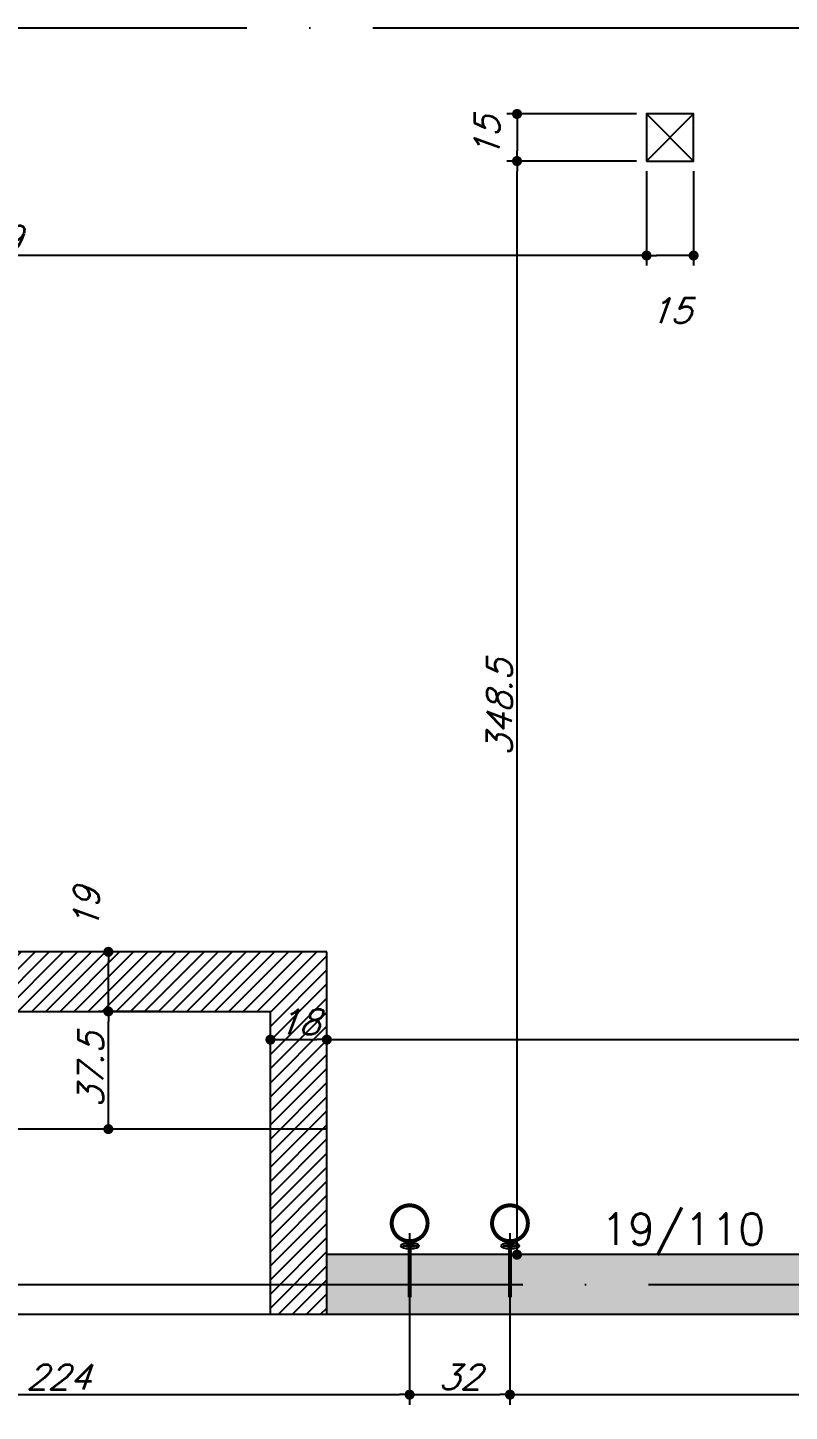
# Model space of a CAD drawing. Header units: millimetres. Extents: x -2368 to 4502, y -2283 to 2217.
# Drawn here: x 1735.6 to 1978.5, y -925.4 to -484.5 of the extents above; entities that cross this region are included whole.
import ezdxf
from ezdxf.enums import TextEntityAlignment as Align

# ---------------------------------------------------------------- set-up
doc = ezdxf.new("R2010")
doc.units = ezdxf.units.MM
doc.header["$LTSCALE"] = 50
doc.linetypes.add('EIXO', pattern=[6.800000000000001, 6, -0.4, 0, -0.4])
for name, color, linetype in [('F-AUX-RED', 1, 'Continuous'), ('F-COTAS', 106, 'Continuous'), ('F-COTAS ANCORAGEM', 106, 'Continuous'), ('F-COTAS-FUROS', 50, 'Continuous'), ('F-DESNIVEL-1', 254, 'Continuous'), ('F-EIXO', 12, 'EIXO'), ('F-GANCHOS', 4, 'Continuous'), ('F-TEXTO', 6, 'Continuous'), ('F-VIGAS', 3, 'Continuous'), ('F-VIGAS-DIM', 2, 'Continuous'), ('F-VÃO', 1, 'Continuous')]:
    doc.layers.add(name, color=color, linetype=linetype)
doc.styles.add('CP-TEXT-INCL', font='romans.shx', dxfattribs={"oblique": 20})
doc.styles.add('MCP', font='romans.shx')
doc.styles.add('ROMANS', font='romans.shx')
doc.dimstyles.new('CP-COTAS-50', dxfattribs={"dimscale": 0.64, "dimtxt": 12.5, "dimasz": 5, "dimexe": 5, "dimexo": 5, "dimgap": 2.5, "dimtad": 1, "dimdec": 1, "dimdsep": 46, "dimtxsty": 'CP-TEXT-INCL', "dimblk1": 'DOT', "dimblk2": 'DOT', "dimsah": 1, "dimcen": 9, "dimclrd": 256, "dimclre": 256, "dimclrt": 256, "dimadec": 0, "dimazin": 0, "dimtfac": 1, "dimtdec": 1, "dimtmove": 2, "dimatfit": 3, "dimldrblk": 'DOT', "dimfxl": 5, "dimtolj": 1, "dimarcsym": 0})

# ---------------------------------------------------------------- blocks, each defined once
blk = doc.blocks.new('*U14')
at = {"layer": 'F-EIXO'}
blk.add_line((-2.7418032e-09, 0), (4945.496191245809, -3.42e-13), dxfattribs=at)
at = {"layer": 'F-TEXTO', "style": 'ROMANS'}
blk.add_attdef('EIXO', text='', height=17.5, dxfattribs=at).set_placement((-28.20719999999999, 0), align=Align.MIDDLE_CENTER)
blk = doc.blocks.new('*U17')
at = {"layer": 'F-EIXO'}
blk.add_line((-2.7418032e-09, 0), (4857.54219124581, -3.359e-13), dxfattribs=at)
at = {"layer": 'F-TEXTO', "style": 'ROMANS'}
blk.add_attdef('EIXO', text='', height=17.5, dxfattribs=at).set_placement((-28.20719999999999, 0), align=Align.MIDDLE_CENTER)
blk = doc.blocks.new('_DOT')
at = {"color": 0, "linetype": 'ByBlock'}
blk.add_line((-0.5, 0), (-1, 0), dxfattribs=at)
at = {"color": 0, "linetype": 'ByBlock', "const_width": 0.5}
blk.add_lwpolyline([(-0.25, 0, 1), (0.25, 0, 1)], format="xyb", close=True, dxfattribs=at)
blk = doc.blocks.new('*D159')
at = {"layer": 'DEFPOINTS', "color": 0, "transparency": 16777216}
for p in [(2236.000000000004, -806.9831958567047), (1831, -814.8392285146365), (2236.000000000004, -814.8392285146364)]:
    blk.add_point(p, dxfattribs=at)
at = {"layer": 'F-COTAS', "lineweight": -2, "transparency": 16777216}
for p, q in [((1831, -811.6392285146364), (1831, -803.7831958567047)), ((2236.000000000004, -811.6392285146363), (2236.000000000004, -803.7831958567047)), ((1834.2, -806.9831958567047), (2232.800000000004, -806.9831958567047))]:
    blk.add_line(p, q, dxfattribs=at)
at = {"layer": 'F-COTAS', "lineweight": -2, "transparency": 16777216, "xscale": 3.2, "yscale": 3.2, "zscale": 3.2, "rotation": 180}
blk.add_blockref('_DOT', (1831, -806.9831958567047), dxfattribs=at)
at = {"layer": 'F-COTAS', "lineweight": -2, "transparency": 16777216, "xscale": 3.2, "yscale": 3.2, "zscale": 3.2}
blk.add_blockref('_DOT', (2236.000000000004, -806.9831958567047), dxfattribs=at)
at = {"layer": 'F-COTAS', "transparency": 16777216, "insert": (2033.500000000002, -801.3831958567047), "char_height": 8, "attachment_point": 5, "style": 'CP-TEXT-INCL'}
blk.add_mtext('\\A1;405', dxfattribs=at)
blk = doc.blocks.new('*D160')
at = {"layer": 'DEFPOINTS', "color": 0, "transparency": 16777216}
for p in [(1831, -806.9831958567047), (1813, -829.0729821261884), (1831, -829.0729821261884)]:
    blk.add_point(p, dxfattribs=at)
at = {"layer": 'F-COTAS', "lineweight": -2, "transparency": 16777216}
for p, q in [((1813, -825.8729821261884), (1813, -803.7831958567047)), ((1831, -825.8729821261884), (1831, -803.7831958567047)), ((1816.2, -806.9831958567047), (1827.8, -806.9831958567047))]:
    blk.add_line(p, q, dxfattribs=at)
at = {"layer": 'F-COTAS', "lineweight": -2, "transparency": 16777216, "xscale": 3.2, "yscale": 3.2, "zscale": 3.2, "rotation": 180}
blk.add_blockref('_DOT', (1813, -806.9831958567047), dxfattribs=at)
at = {"layer": 'F-COTAS', "lineweight": -2, "transparency": 16777216, "xscale": 3.2, "yscale": 3.2, "zscale": 3.2}
blk.add_blockref('_DOT', (1831, -806.9831958567047), dxfattribs=at)
at = {"layer": 'F-COTAS', "transparency": 16777216, "insert": (1822, -801.3831958567047), "char_height": 8, "attachment_point": 5, "style": 'CP-TEXT-INCL'}
blk.add_mtext('\\A1;18', dxfattribs=at)
blk = doc.blocks.new('*D161')
at = {"layer": 'DEFPOINTS', "color": 0, "transparency": 16777216}
for p in [(1761.31363291893, -797.9999999999997), (1761.313632918932, -797.9999999999997), (1761.31363291893, -835.4999999999995)]:
    blk.add_point(p, dxfattribs=at)
at = {"layer": 'F-COTAS', "lineweight": -2, "transparency": 16777216}
blk.add_line((1761.313632918932, -832.2999999999995), (1761.313632918932, -801.1999999999997), dxfattribs=at)
at = {"layer": 'F-COTAS', "lineweight": -2, "transparency": 16777216, "xscale": 3.2, "yscale": 3.2, "zscale": 3.2}
for p, rotation in [((1761.313632918932, -797.9999999999997), 90), ((1761.313632918932, -835.4999999999995), 270)]:
    blk.add_blockref('_DOT', p, dxfattribs=dict(at, rotation=rotation))
at = {"layer": 'F-COTAS', "transparency": 16777216, "insert": (1755.713632918931, -816.7499999999999), "char_height": 8, "attachment_point": 5, "rotation": 90, "style": 'CP-TEXT-INCL'}
blk.add_mtext('\\A1;37.5', dxfattribs=at)
blk = doc.blocks.new('*D162')
at = {"layer": 'DEFPOINTS', "color": 0, "transparency": 16777216}
for p in [(1761.313632918935, -778.9999999999995), (1780.388155506285, -778.9999999999995), (1780.388155506285, -797.9999999999995)]:
    blk.add_point(p, dxfattribs=at)
at = {"layer": 'F-COTAS', "lineweight": -2, "transparency": 16777216}
for p, q in [((1777.188155506284, -778.9999999999995), (1758.113632918935, -778.9999999999995)), ((1761.313632918935, -794.7999999999995), (1761.313632918935, -782.1999999999996)), ((1777.188155506284, -797.9999999999995), (1758.113632918935, -797.9999999999995))]:
    blk.add_line(p, q, dxfattribs=at)
at = {"layer": 'F-COTAS', "lineweight": -2, "transparency": 16777216, "xscale": 3.2, "yscale": 3.2, "zscale": 3.2}
for p, rotation in [((1761.313632918935, -778.9999999999995), 90), ((1761.313632918935, -797.9999999999995), 270)]:
    blk.add_blockref('_DOT', p, dxfattribs=dict(at, rotation=rotation))
at = {"layer": 'F-COTAS', "transparency": 16777216, "insert": (1754.313632918932, -765.2847782472236), "char_height": 8, "attachment_point": 5, "rotation": 90, "style": 'CP-TEXT-INCL'}
blk.add_mtext('\\A1;19', dxfattribs=at)
blk = doc.blocks.new('*D224')
at = {"layer": 'DEFPOINTS', "color": 0, "transparency": 16777216}
for p in [(-1389, -579.0000000000036), (2295, -855.530174), (2295, -972.3186031874429)]:
    blk.add_point(p, dxfattribs=at)
at = {"layer": 'F-COTAS', "lineweight": -2, "transparency": 16777216}
for p, q in [((-1389, -582.2000000000037), (-1389, -975.518603187443)), ((2295, -858.730174), (2295, -975.518603187443)), ((-1385.8, -972.3186031874429), (2291.8, -972.3186031874429))]:
    blk.add_line(p, q, dxfattribs=at)
at = {"layer": 'F-COTAS', "lineweight": -2, "transparency": 16777216, "xscale": 3.2, "yscale": 3.2, "zscale": 3.2, "rotation": 180}
blk.add_blockref('_DOT', (-1389, -972.3186031874429), dxfattribs=at)
at = {"layer": 'F-COTAS', "lineweight": -2, "transparency": 16777216, "xscale": 3.2, "yscale": 3.2, "zscale": 3.2}
blk.add_blockref('_DOT', (2295, -972.3186031874429), dxfattribs=at)
at = {"layer": 'F-COTAS', "transparency": 16777216, "insert": (453.0000000000001, -966.7186031874429), "char_height": 8, "attachment_point": 5, "style": 'CP-TEXT-INCL'}
blk.add_mtext('\\A1;3684', dxfattribs=at)
blk = doc.blocks.new('*U342')
at = {"layer": 'F-VÃO'}
for p, q in [((0, 0), (15, 15)), ((0, 15), (15, 0))]:
    blk.add_line(p, q, dxfattribs=at)
at = {"layer": 'F-VÃO', "color": 3}
blk.add_lwpolyline([(0, 0), (15, 0), (15, 15), (0, 15)], close=True, dxfattribs=at)
blk = doc.blocks.new('*D306')
at = {"layer": 'DEFPOINTS', "color": 0, "transparency": 16777216}
for p in [(1514, -526.9999999999563), (1932.976734782484, -526.9999999999563), (1514, -557.1072070515984)]:
    blk.add_point(p, dxfattribs=at)
at = {"layer": 'F-COTAS-FUROS', "lineweight": -2, "transparency": 16777216}
for p, q in [((1514, -530.1999999999564), (1514, -560.3072070515984)), ((1932.976734782484, -530.1999999999564), (1932.976734782484, -560.3072070515984)), ((1929.776734782484, -557.1072070515984), (1517.2, -557.1072070515984))]:
    blk.add_line(p, q, dxfattribs=at)
at = {"layer": 'F-COTAS-FUROS', "lineweight": -2, "transparency": 16777216, "xscale": 3.2, "yscale": 3.2, "zscale": 3.2, "rotation": 180}
blk.add_blockref('_DOT', (1514, -557.1072070515984), dxfattribs=at)
at = {"layer": 'F-COTAS-FUROS', "lineweight": -2, "transparency": 16777216, "xscale": 3.2, "yscale": 3.2, "zscale": 3.2}
blk.add_blockref('_DOT', (1932.976734782484, -557.1072070515984), dxfattribs=at)
at = {"layer": 'F-COTAS-FUROS', "transparency": 16777216, "insert": (1723.488367391242, -551.5072070515984), "char_height": 8, "attachment_point": 5, "style": 'CP-TEXT-INCL'}
blk.add_mtext('\\A1;419', dxfattribs=at)
blk = doc.blocks.new('*D307')
at = {"layer": 'DEFPOINTS', "color": 0, "transparency": 16777216}
for p in [(1932.976734782484, -526.9999999999563), (1947.976734782484, -526.9999999999563), (1932.976734782484, -557.1072070515984)]:
    blk.add_point(p, dxfattribs=at)
at = {"layer": 'F-COTAS-FUROS', "lineweight": -2, "transparency": 16777216}
for p, q in [((1932.976734782484, -530.1999999999564), (1932.976734782484, -560.3072070515984)), ((1947.976734782484, -530.1999999999564), (1947.976734782484, -560.3072070515984)), ((1944.776734782484, -557.1072070515984), (1936.176734782484, -557.1072070515984))]:
    blk.add_line(p, q, dxfattribs=at)
at = {"layer": 'F-COTAS-FUROS', "lineweight": -2, "transparency": 16777216, "xscale": 3.2, "yscale": 3.2, "zscale": 3.2, "rotation": 180}
blk.add_blockref('_DOT', (1932.976734782484, -557.1072070515984), dxfattribs=at)
at = {"layer": 'F-COTAS-FUROS', "lineweight": -2, "transparency": 16777216, "xscale": 3.2, "yscale": 3.2, "zscale": 3.2}
blk.add_blockref('_DOT', (1947.976734782484, -557.1072070515984), dxfattribs=at)
at = {"layer": 'F-COTAS-FUROS', "transparency": 16777216, "insert": (1940.476734782484, -574.7072070515984), "char_height": 8, "attachment_point": 5, "style": 'CP-TEXT-INCL'}
blk.add_mtext('\\A1;15', dxfattribs=at)
blk = doc.blocks.new('*D308')
at = {"layer": 'DEFPOINTS', "color": 0, "transparency": 16777216}
for p in [(1891.654429447494, -526.9999999999566), (1932.976734782485, -526.9999999999566), (1910.242442711301, -875.5000000000041)]:
    blk.add_point(p, dxfattribs=at)
at = {"layer": 'F-COTAS-FUROS', "lineweight": -2, "transparency": 16777216}
for p, q in [((1929.776734782485, -526.9999999999566), (1888.454429447494, -526.9999999999566)), ((1891.654429447494, -872.300000000004), (1891.654429447494, -530.1999999999566)), ((1907.042442711301, -875.5000000000041), (1888.454429447494, -875.5000000000041))]:
    blk.add_line(p, q, dxfattribs=at)
at = {"layer": 'F-COTAS-FUROS', "lineweight": -2, "transparency": 16777216, "xscale": 3.2, "yscale": 3.2, "zscale": 3.2}
for p, rotation in [((1891.654429447494, -526.9999999999566), 90), ((1891.654429447494, -875.5000000000041), 270)]:
    blk.add_blockref('_DOT', p, dxfattribs=dict(at, rotation=rotation))
at = {"layer": 'F-COTAS-FUROS', "transparency": 16777216, "insert": (1886.054429447494, -701.2499999999808), "char_height": 8, "attachment_point": 5, "rotation": 90, "style": 'CP-TEXT-INCL'}
blk.add_mtext('\\A1;348.5', dxfattribs=at)
blk = doc.blocks.new('*D309')
at = {"layer": 'DEFPOINTS', "color": 0, "transparency": 16777216}
for p in [(1932.976734782485, -511.9999999999566), (1891.654429447495, -526.9999999999566), (1932.976734782485, -526.9999999999566)]:
    blk.add_point(p, dxfattribs=at)
at = {"layer": 'F-COTAS-FUROS', "lineweight": -2, "transparency": 16777216}
for p, q in [((1929.776734782485, -511.9999999999566), (1888.454429447495, -511.9999999999566)), ((1891.654429447495, -515.1999999999566), (1891.654429447495, -523.7999999999565)), ((1929.776734782485, -526.9999999999566), (1888.454429447495, -526.9999999999566))]:
    blk.add_line(p, q, dxfattribs=at)
at = {"layer": 'F-COTAS-FUROS', "lineweight": -2, "transparency": 16777216, "xscale": 3.2, "yscale": 3.2, "zscale": 3.2}
for p, rotation in [((1891.654429447495, -511.9999999999566), 90), ((1891.654429447495, -526.9999999999566), 270)]:
    blk.add_blockref('_DOT', p, dxfattribs=dict(at, rotation=rotation))
at = {"layer": 'F-COTAS-FUROS', "transparency": 16777216, "insert": (1882.054429447495, -519.499999999957), "char_height": 8, "attachment_point": 5, "rotation": 90, "style": 'CP-TEXT-INCL'}
blk.add_mtext('\\A1;15', dxfattribs=at)
blk = doc.blocks.new('PB-ANC_VISTA')
at = {"layer": 'F-GANCHOS'}
h = blk.add_hatch(color=256, dxfattribs=at)
edge = h.paths.add_edge_path()
edge.add_ellipse((6e-16, 0.0048830245915769), major_axis=(-0.01421336150182099, -3.120004786569837e-19), ratio=0.3435517059740818, start_angle=169.9854711377853, end_angle=230.0718363791049, ccw=False)
edge.add_spline(control_points=[(0.0126411946264296, 0.0026507355898707), (0.0117836666351753, 0.0034977113826949), (0.0109235915734792, 0.0039115806897621), (0.0093897453098765, 0.0045800413220854), (0.0088917317493861, 0.004771264863457), (0.00844322111532, 0.0049148756847558)], knot_values=[3.709013167034158, 3.709013167034158, 3.709013167034158, 3.709013167034158, 3.826961586062067, 3.826961586062067, 3.97553574084114, 3.97553574084114, 3.97553574084114, 3.97553574084114], degree=3, periodic=0)
edge.add_spline(control_points=[(0.00844322111532, 0.0049148756847558), (0.0083065325986894, 0.0049586426517908), (0.008174441875384, 0.0049979873863959), (0.0074551450821537, 0.0052024241318417), (0.0068011675991426, 0.0053559201005669), (0.0053938353896917, 0.0056186906011362), (0.0046375756201758, 0.0057289091774828), (0.0024801167687543, 0.0059615465690695), (0.0010176398505263, 0.0060297301580249), (-0.0018925544736953, 0.0059958232139774), (-0.0033338921458357, 0.0058939194305617), (-0.0059905030007382, 0.0055370185298329), (-0.0072042031272144, 0.0052829976915723), (-0.0082807892744307, 0.0049655836600868), (-0.0083633124109115, 0.0049405171288458), (-0.0084441614919978, 0.0049152445835057)], knot_values=[3.97553574084114, 3.97553574084114, 3.97553574084114, 3.97553574084114, 4.020815337987658, 4.020815337987658, 4.214669089913252, 4.214669089913252, 4.408522841838845, 4.408522841838845, 4.746247592597542, 4.746247592597542, 5.083972343356238, 5.083972343356238, 5.421697094114933, 5.421697094114933, 5.450325100072223, 5.450325100072223, 5.450325100072223, 5.450325100072223], degree=3, periodic=0)
edge.add_spline(control_points=[(-0.0084441614919978, 0.0049152445835057), (-0.0089742918104616, 0.0047495315991454), (-0.0094324465887081, 0.0045749610966004), (-0.0100519189022861, 0.0042920902743595), (-0.0108929761772554, 0.0039694803047859), (-0.0119447732527078, 0.0031496170486344), (-0.0123152978400685, 0.0027872802728985), (-0.0125246966004925, 0.0025745304371867)], knot_values=[5.450325100072223, 5.450325100072223, 5.450325100072223, 5.450325100072223, 5.638039959797232, 5.638039959797232, 5.767465110611607, 5.767465110611607, 5.833240140130968, 5.833240140130968, 5.833240140130968, 5.833240140130968], degree=3, periodic=0)
edge.add_ellipse((6e-16, 0.0048830245915769), major_axis=(-0.01421336150182099, -3.120004786569837e-19), ratio=0.3435517059740818, start_angle=309.92816362089536, end_angle=370.4432854846646, ccw=False)
edge.add_arc((6e-16, 0.0405780776660982), 0.03125, 262.7794690504405, 270)
edge.add_arc((6e-16, 0.0405780776660982), 0.03125, 269.9999999999999, 277.2205309495595)
edge = h.paths.add_edge_path()
edge.add_spline(control_points=[(-0.008444161491999, 0.0049152445835057), (-0.0080896013874439, 0.0048128651922616), (-0.0077131407423377, 0.0047155209044717), (-0.0061896235295574, 0.0043670912943253), (-0.0049068458137071, 0.0041640198058826), (-0.002203315667312, 0.0039075447027994), (-0.0007792708777105, 0.0038529050640454), (0.002289224370191, 0.0039017992646222), (0.0039288441559336, 0.0040381435683798), (0.006529808610797, 0.0044367743233465), (0.0075545950060024, 0.004658775315554), (0.0084432211152882, 0.0049148756847671)], knot_values=[0.8725780497572831, 0.8725780497572831, 0.8725780497572831, 0.8725780497572831, 0.9834970374127924, 0.9834970374127924, 1.300772689340089, 1.300772689340089, 1.618048341267386, 1.618048341267386, 1.99102600461988, 1.99102600461988, 2.268927333036337, 2.268927333036337, 2.268927333036337, 2.268927333036337], degree=3, periodic=0)
edge.add_spline(control_points=[(0.00844322111532, 0.0049148756847558), (0.0088917317493861, 0.004771264863457), (0.0093897453098765, 0.0045800413220854), (0.0109235915734792, 0.0039115806897621), (0.0117836666351753, 0.0034977113826949), (0.0126411946264296, 0.0026507355898707)], knot_values=[3.709013167034158, 3.709013167034158, 3.709013167034158, 3.709013167034158, 3.857587321813232, 3.857587321813232, 3.97553574084114, 3.97553574084114, 3.97553574084114, 3.97553574084114], degree=3, periodic=0)
edge.add_ellipse((6e-16, 0.0048830245915769), major_axis=(-0.01421336150182099, -3.120004786569837e-19), ratio=0.3435517059740818, start_angle=10.443285484664614, end_angle=169.9854711377853, ccw=False)
edge.add_spline(control_points=[(-0.0125246966004925, 0.0025745304371867), (-0.0123152978400685, 0.0027872802728985), (-0.0119447732527078, 0.0031496170486344), (-0.0108929761772554, 0.0039694803047859), (-0.0100519189022861, 0.0042920902743595), (-0.0094324465887081, 0.0045749610966004), (-0.0089742918104616, 0.0047495315991454), (-0.0084441614919978, 0.0049152445835057)], knot_values=[5.450325100072223, 5.450325100072223, 5.450325100072223, 5.450325100072223, 5.516100129591587, 5.516100129591587, 5.645525280405959, 5.645525280405959, 5.833240140130968, 5.833240140130968, 5.833240140130968, 5.833240140130968], degree=3, periodic=0)
blk.add_line((0.0031250000000006, 0.0093280776660981), (-0.0031249999999994, 0.0093280776660981), dxfattribs=at)
at = {"layer": 'F-GANCHOS', "const_width": 0.00625}
blk.add_lwpolyline([(-0.0005004029764398, 0.0120867550369371, -1), (-0.0005004029764399, 0.0683367550369371, -1)], format="xyb", close=True, dxfattribs=at)
blk.add_lwpolyline([(-0.0005004029764398, -0.0756857030922788), (-0.0005004029764398, 0.009763021992876)], dxfattribs=at)
at = {"layer": 'F-GANCHOS'}
blk.add_ellipse((6e-16, 0.0048830245915769), major_axis=(-0.01421336150182071, 1.799187999521343e-15), ratio=0.3435517059740886, dxfattribs=at)
for points, knots in [([(0.0126411946264296, 0.0026507355898707), (0.0117836666351753, 0.0034977113826949), (0.0109235915734792, 0.0039115806897621), (0.0091291597245408, 0.0046936062922419), (0.0086213427928187, 0.0048709703192321), (0.0074551450821537, 0.0052024241318417), (0.0068011675991426, 0.0053559201005669), (0.0053938353896917, 0.0056186906011362), (0.0046375756201758, 0.0057289091774828), (0.0024801167687543, 0.0059615465690695), (0.0010176398505263, 0.0060297301580249), (-0.0018925544736953, 0.0059958232139774), (-0.0033338921458357, 0.0058939194305617), (-0.0059905030007382, 0.0055370185298329), (-0.0072042031272144, 0.0052829976915723), (-0.0088324194011369, 0.0048029444297208), (-0.009376527258147, 0.0046004956470029), (-0.0100519189022861, 0.0042920902743595), (-0.0108929761772554, 0.0039694803047859), (-0.0119447732527078, 0.0031496170486344), (-0.0123152978400685, 0.0027872802728985), (-0.0125246966004925, 0.0025745304371867)], [3.709013167034158, 3.709013167034158, 3.709013167034158, 3.709013167034158, 3.826961586062067, 3.826961586062067, 4.020815337987658, 4.020815337987658, 4.214669089913252, 4.214669089913252, 4.408522841838845, 4.408522841838845, 4.746247592597542, 4.746247592597542, 5.083972343356238, 5.083972343356238, 5.421697094114933, 5.421697094114933, 5.638039959797232, 5.638039959797232, 5.767465110611607, 5.767465110611607, 5.833240140130968, 5.833240140130968, 5.833240140130968, 5.833240140130968]), ([(-0.008444161491999, 0.0049152445835057), (-0.0080896013874439, 0.0048128651922616), (-0.0077131407423377, 0.0047155209044717), (-0.0061896235295574, 0.0043670912943253), (-0.0049068458137071, 0.0041640198058826), (-0.002203315667312, 0.0039075447027994), (-0.0007792708777105, 0.0038529050640454), (0.002289224370191, 0.0039017992646222), (0.0039288441559336, 0.0040381435683798), (0.006529808610797, 0.0044367743233465), (0.0075545950060024, 0.004658775315554), (0.0084432211152882, 0.0049148756847671)], [0.8725780497572831, 0.8725780497572831, 0.8725780497572831, 0.8725780497572831, 0.9834970374127924, 0.9834970374127924, 1.300772689340089, 1.300772689340089, 1.618048341267386, 1.618048341267386, 1.99102600461988, 1.99102600461988, 2.268927333036337, 2.268927333036337, 2.268927333036337, 2.268927333036337])]:
    blk.add_open_spline(points, degree=3, knots=knots, dxfattribs=at)
blk = doc.blocks.new('*U454')
at = {"layer": 'F-GANCHOS', "xscale": 203.1746031736276, "yscale": 203.1746031736276, "zscale": 203.1746031736276}
blk.add_blockref('PB-ANC_VISTA', (6.247613630259821, 20.82999262746011), dxfattribs=at)
blk = doc.blocks.new('*D468')
at = {"layer": 'DEFPOINTS', "color": 0, "transparency": 16777216}
for p in [(1633.408330823793, -865.5000000000006), (1857.408330823793, -865.5000000000006), (1857.408330823793, -920.1077360323507)]:
    blk.add_point(p, dxfattribs=at)
at = {"layer": 'F-COTAS ANCORAGEM', "lineweight": -2, "transparency": 16777216}
for p, q in [((1633.408330823793, -868.7000000000006), (1633.408330823793, -923.3077360323507)), ((1857.408330823793, -868.7000000000006), (1857.408330823793, -923.3077360323507)), ((1636.608330823793, -920.1077360323507), (1854.208330823793, -920.1077360323507))]:
    blk.add_line(p, q, dxfattribs=at)
at = {"layer": 'F-COTAS ANCORAGEM', "lineweight": -2, "transparency": 16777216, "xscale": 3.2, "yscale": 3.2, "zscale": 3.2, "rotation": 180}
blk.add_blockref('_DOT', (1633.408330823793, -920.1077360323507), dxfattribs=at)
at = {"layer": 'F-COTAS ANCORAGEM', "lineweight": -2, "transparency": 16777216, "xscale": 3.2, "yscale": 3.2, "zscale": 3.2}
blk.add_blockref('_DOT', (1857.408330823793, -920.1077360323507), dxfattribs=at)
at = {"layer": 'F-COTAS ANCORAGEM', "transparency": 16777216, "insert": (1745.408330823793, -914.5077360323506), "char_height": 8, "attachment_point": 5, "style": 'CP-TEXT-INCL'}
blk.add_mtext('\\A1;224', dxfattribs=at)
blk = doc.blocks.new('*D469')
at = {"layer": 'DEFPOINTS', "color": 0, "transparency": 16777216}
for p in [(1857.408330823793, -865.5000000000006), (1889.408330823793, -865.5000000000006), (1889.408330823793, -920.1077360323507)]:
    blk.add_point(p, dxfattribs=at)
at = {"layer": 'F-COTAS ANCORAGEM', "lineweight": -2, "transparency": 16777216}
for p, q in [((1857.408330823793, -868.7000000000006), (1857.408330823793, -923.3077360323507)), ((1889.408330823793, -868.7000000000006), (1889.408330823793, -923.3077360323507)), ((1860.608330823793, -920.1077360323507), (1886.208330823793, -920.1077360323507))]:
    blk.add_line(p, q, dxfattribs=at)
at = {"layer": 'F-COTAS ANCORAGEM', "lineweight": -2, "transparency": 16777216, "xscale": 3.2, "yscale": 3.2, "zscale": 3.2, "rotation": 180}
blk.add_blockref('_DOT', (1857.408330823793, -920.1077360323507), dxfattribs=at)
at = {"layer": 'F-COTAS ANCORAGEM', "lineweight": -2, "transparency": 16777216, "xscale": 3.2, "yscale": 3.2, "zscale": 3.2}
blk.add_blockref('_DOT', (1889.408330823793, -920.1077360323507), dxfattribs=at)
at = {"layer": 'F-COTAS ANCORAGEM', "transparency": 16777216, "insert": (1873.408330823793, -914.5077360323506), "char_height": 8, "attachment_point": 5, "style": 'CP-TEXT-INCL'}
blk.add_mtext('\\A1;32', dxfattribs=at)
blk = doc.blocks.new('*D470')
at = {"layer": 'DEFPOINTS', "color": 0, "transparency": 16777216}
for p in [(1889.408330823793, -865.5000000000006), (2113.408330823793, -865.5000000000006), (2113.408330823793, -920.1077360323507)]:
    blk.add_point(p, dxfattribs=at)
at = {"layer": 'F-COTAS ANCORAGEM', "lineweight": -2, "transparency": 16777216}
for p, q in [((1889.408330823793, -868.7000000000006), (1889.408330823793, -923.3077360323507)), ((2113.408330823793, -868.7000000000006), (2113.408330823793, -923.3077360323507)), ((1892.608330823793, -920.1077360323507), (2110.208330823794, -920.1077360323507))]:
    blk.add_line(p, q, dxfattribs=at)
at = {"layer": 'F-COTAS ANCORAGEM', "lineweight": -2, "transparency": 16777216, "xscale": 3.2, "yscale": 3.2, "zscale": 3.2, "rotation": 180}
blk.add_blockref('_DOT', (1889.408330823793, -920.1077360323507), dxfattribs=at)
at = {"layer": 'F-COTAS ANCORAGEM', "lineweight": -2, "transparency": 16777216, "xscale": 3.2, "yscale": 3.2, "zscale": 3.2}
blk.add_blockref('_DOT', (2113.408330823793, -920.1077360323507), dxfattribs=at)
at = {"layer": 'F-COTAS ANCORAGEM', "transparency": 16777216, "insert": (2001.408330823793, -914.5077360323506), "char_height": 8, "attachment_point": 5, "style": 'CP-TEXT-INCL'}
blk.add_mtext('\\A1;224', dxfattribs=at)

msp = doc.modelspace()

# ---------------------------------------------------------------- hatches: boundary and pattern name
at = {"layer": 'F-AUX-RED'}
h = msp.add_hatch(dxfattribs=at)
h.set_pattern_fill('ANSI31', color=256)
h.set_pattern_definition([(45, (0, -5000), (-2.245064030267288, 2.245064030267288), [])])
h.paths.add_polyline_path([(1831, -778.9999999999991), (1514, -778.9999999999991), (1514, -797.9999999999991), (1813, -797.9999999999991), (1813, -894.4999999999991), (1831, -894.4999999999991)])

# ---------------------------------------------------------------- linework, layer by layer
at = {"layer": 'F-AUX-RED', "color": 2}
for p, q in [((1831, -778.9999999999991), (1514, -778.9999999999991)), ((1831, -894.4999999999991), (1831, -778.9999999999991)), ((1514, -797.9999999999991), (1813, -797.9999999999991)), ((1813, -894.4999999999991), (1813, -797.9999999999991)), ((1813, -894.4999999999991), (1831, -894.4999999999991))]:
    msp.add_line(p, q, dxfattribs=at)
at = {"layer": 'F-DESNIVEL-1', "linetype": 'Continuous'}
for points in [[(1831.000000000004, -894.5), (2235.900000000005, -894.5), (2235.900000000005, -875.5)], [(1831.000000000004, -894.5), (2235.900000000005, -875.5), (1831.000000000004, -875.5)], [(1831.000000000004, -894.5), (1831.000000000004, -875.5), (1831.000000000004, -894.5)]]:
    msp.add_solid(points, dxfattribs=at)
at = {"layer": 'F-VIGAS'}
for points in [[(1831, -835.4999999999991), (1533, -835.4999999999991)], [(1831, -875.4999999999991), (1831, -835.4999999999991)], [(2236, -875.4999999999991), (1831, -875.4999999999991)], [(1533, -894.4999999999991), (1831, -894.4999999999991)], [(1831, -894.4999999999991), (2236, -894.4999999999991)]]:
    msp.add_lwpolyline(points, dxfattribs=at)

# ---------------------------------------------------------------- block references
at = {"layer": 'F-COTAS'}
for p in [(1851.262386369699, -894.5000000000055), (1883.262386369699, -894.5000000000055)]:
    msp.add_blockref('*U454', p, dxfattribs=at)
at = {"layer": 'F-EIXO', "linetype": 'Continuous'}
for name, p in [('*U14', (-1895.470858796238, -484.4999999999973)), ('*U17', (-1807.51685879624, -885.00000000001))]:
    msp.add_blockref(name, p, dxfattribs=at)
at = {"layer": 'F-VÃO'}
msp.add_blockref('*U342', (1932.976734782484, -526.9999999999563), dxfattribs=at)

# ---------------------------------------------------------------- texts
at = {"layer": 'F-VIGAS-DIM', "linetype": 'Continuous', "style": 'MCP'}
msp.add_text('19/110', height=10, dxfattribs=at).set_placement((1918.5, -872.3749999999991))

# ---------------------------------------------------------------- dimensions: what is measured, and where the dimension line sits
at = {"layer": 'F-COTAS'}
for base, p1, p2, picture, middle in [((2295, -972.3186031874429), (-1389, -579.0000000000036), (2295, -855.530174), '*D224', (453.0000000000001, -966.7186031874429)), ((1831, -806.9831958567047), (1813, -829.0729821261884), (1831, -829.0729821261884), '*D160', (1822, -801.3831958567047)), ((2236.000000000004, -806.9831958567047), (1831, -814.8392285146365), (2236.000000000004, -814.8392285146364), '*D159', (2033.500000000002, -801.3831958567047))]:
    dim = msp.add_linear_dim(base=base, p1=p1, p2=p2, dimstyle='CP-COTAS-50', dxfattribs=at)
    dim.commit()
    dim.dimension.update_dxf_attribs({"geometry": picture, "text_midpoint": middle})
dim = msp.add_linear_dim(base=(1761.313632918935, -778.9999999999995), p1=(1780.388155506284, -797.9999999999991), p2=(1780.388155506284, -778.9999999999991), angle=90, dimstyle='CP-COTAS-50', dxfattribs=at)
dim.commit()
dim.dimension.update_dxf_attribs({"geometry": '*D162', "text_midpoint": (1754.313632918932, -765.2847782472236), "dimtype": 160})
dim = msp.add_linear_dim(base=(1761.313632918932, -797.9999999999997), p1=(1761.313632918929, -835.4999999999991), p2=(1761.313632918929, -797.9999999999992), angle=90, dimstyle='CP-COTAS-50', dxfattribs=at)
dim.commit()
dim.dimension.update_dxf_attribs({"geometry": '*D161', "text_midpoint": (1755.713632918931, -816.7499999999999)})
at = {"layer": 'F-COTAS ANCORAGEM'}
for base, p1, p2, picture, middle in [((1857.408330823793, -920.1077360323507), (1633.408330823793, -865.5000000000006), (1857.408330823793, -865.5000000000006), '*D468', (1745.408330823793, -914.5077360323506)), ((1889.408330823793, -920.1077360323507), (1857.408330823793, -865.5000000000006), (1889.408330823793, -865.5000000000006), '*D469', (1873.408330823793, -914.5077360323506)), ((2113.408330823793, -920.1077360323507), (1889.408330823793, -865.5000000000006), (2113.408330823793, -865.5000000000006), '*D470', (2001.408330823793, -914.5077360323506))]:
    dim = msp.add_linear_dim(base=base, p1=p1, p2=p2, dimstyle='CP-COTAS-50', override={"dimdec": 0, "dimfxl": 7.5}, dxfattribs=at)
    dim.commit()
    dim.dimension.update_dxf_attribs({"geometry": picture, "text_midpoint": middle})
at = {"layer": 'F-COTAS-FUROS'}
for base, p1, picture, middle in [((1891.654429447495, -526.9999999999566), (1932.976734782484, -511.9999999999563), '*D309', (1882.054429447495, -519.499999999957)), ((1891.654429447494, -526.9999999999566), (1910.2424427113, -875.5000000000036), '*D308', (1886.054429447494, -701.2499999999808))]:
    dim = msp.add_linear_dim(base=base, p1=p1, p2=(1932.976734782484, -526.9999999999563), angle=90, dimstyle='CP-COTAS-50', override={"dimfxl": 7.5}, dxfattribs=at)
    dim.commit()
    dim.dimension.update_dxf_attribs({"geometry": picture, "text_midpoint": middle})
for base, p1, p2, picture, middle in [((1514, -557.1072070515984), (1932.976734782484, -526.9999999999563), (1514, -526.9999999999563), '*D306', (1723.488367391242, -551.5072070515984)), ((1932.976734782484, -557.1072070515984), (1947.976734782484, -526.9999999999563), (1932.976734782484, -526.9999999999563), '*D307', (1940.476734782484, -574.7072070515984))]:
    dim = msp.add_linear_dim(base=base, p1=p1, p2=p2, dimstyle='CP-COTAS-50', override={"dimfxl": 7.5}, dxfattribs=at)
    dim.commit()
    dim.dimension.update_dxf_attribs({"geometry": picture, "text_midpoint": middle})

doc.saveas('drawing.dxf')
